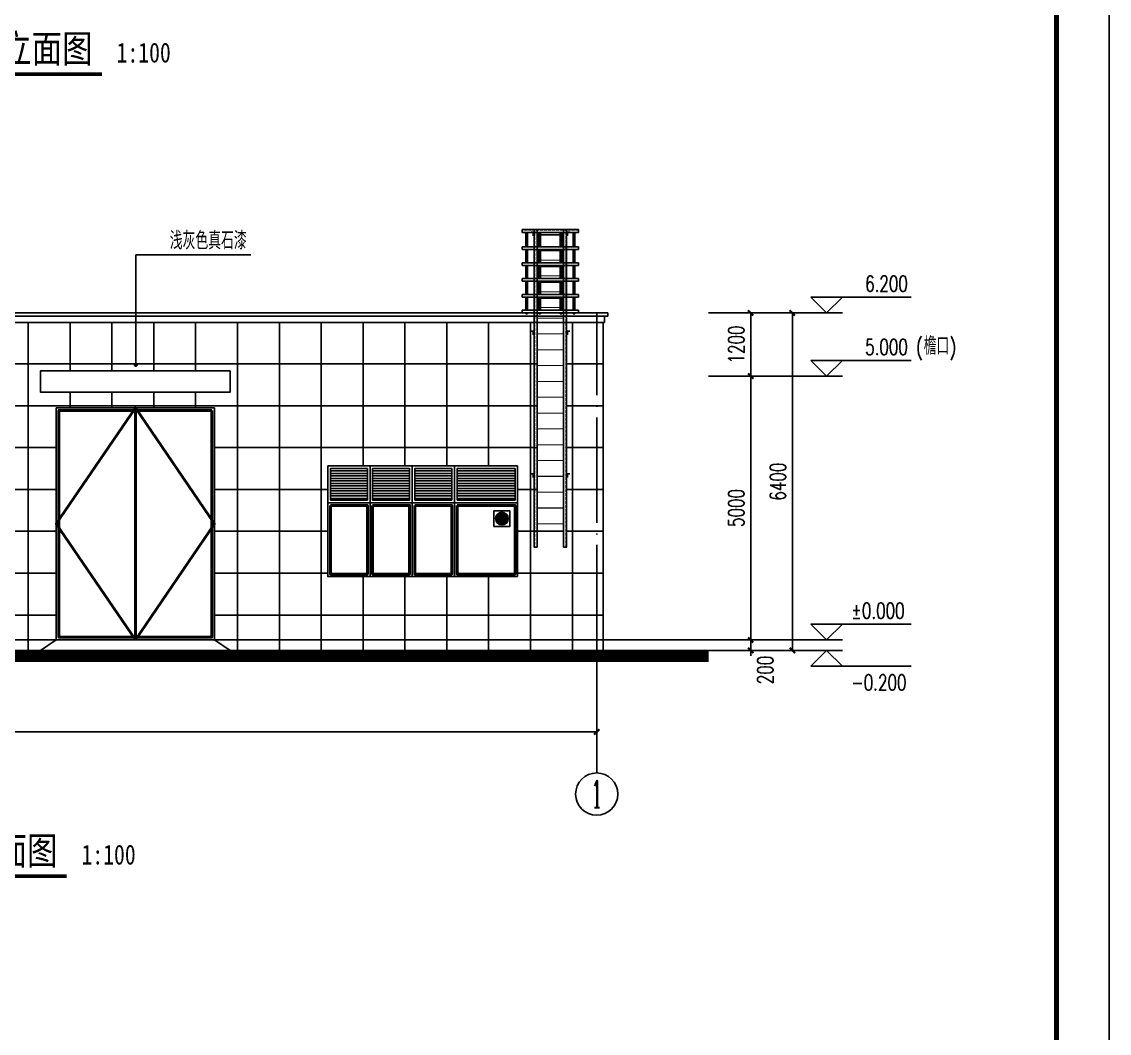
# Model space of a CAD drawing. Extents: x 1885024 to 2490229, y 18495599 to 18794495.
# Drawn here: x 2459709 to 2480333, y 18553123 to 18572298 of the extents above; entities that cross this region are included whole.
import ezdxf
from ezdxf.enums import TextEntityAlignment as Align

# ---------------------------------------------------------------- set-up
doc = ezdxf.new("R2010")
doc.units = 0
doc.header["$LTSCALE"] = 1000
doc.header["$MEASUREMENT"] = 0
for name, pattern in [('DASH', [0.35, 0.25, -0.1]), ('DASHED', [0.75, 0.5, -0.25]), ('DOTE', [2.42, 2, -0.2, 0.02, -0.2])]:
    doc.linetypes.add(name, pattern=pattern)
doc.layers.get('Defpoints').update_dxf_attribs({"color": 250})
doc.layers.add('0 - 已设计道路边线', color=150, linetype='Continuous', lineweight=50)
for name, color, linetype in [('0 - 立面线', 7, 'Continuous'), ('0 - 转弯半径', 10, 'Continuous'), ('AXIS_TEXT', 7, 'Continuous'), ('AXIS_外部', 171, 'Continuous'), ('DIM_ELEV', 145, 'Continuous'), ('DIM_LEAD', 145, 'Continuous'), ('DIM_SYMB', 165, 'Continuous'), ('DOTE', 1, 'DOTE'), ('PUB_DIM', 161, 'Continuous'), ('PUB_TEXT', 7, 'Continuous'), ('TK', 4, 'Continuous')]:
    doc.layers.add(name, color=color, linetype=linetype)
doc.styles.add('_TCH_AXIS', font='COMPLEX', dxfattribs={"bigfont": 'GBCBIG'})
doc.styles.add('_TCH_DIM', font='SIMPLEX', dxfattribs={"bigfont": 'GBCBIG'})
doc.styles.add('_TCH_DIM_T3', font='SIMPLEX', dxfattribs={"width": 0.705882, "bigfont": 'GBCBIG'})
doc.styles.add('COMPLEX', font='COMPLEX')
doc.styles.add('YAYA', font='', dxfattribs={"width": 0.8, "height": 1})
doc.styles.get('YAYA').set_extended_font_data('SimSun')
doc.dimstyles.new('_TCH_ARCH&&100', dxfattribs={"dimtxt": 297.5, "dimasz": 100, "dimexe": 250, "dimexo": 300, "dimgap": 126.25, "dimtad": 1, "dimdec": 0, "dimzin": 0, "dimdsep": 46, "dimtxsty": '_TCH_DIM_T3', "dimblk": 'ARCHTICK', "dimcen": 0.09, "dimclrt": 7, "dimazin": 2, "dimtfac": 1, "dimtdec": 0, "dimtix": 1, "dimtmove": 2, "dimatfit": 3, "dimfxl": 0, "dimtolj": 1, "dimtzin": 0, "dimarcsym": 0})

# ---------------------------------------------------------------- blocks, each defined once
blk = doc.blocks.new('323')
for p, q in [((2247136, 18403210), (2248203, 18403210)), ((2247136, 18403210), (2247136, 18403153)), ((2248203, 18403153), (2247136, 18403153)), ((2247205, 18402878), (2247205, 18403153)), ((2247235, 18402878), (2247235, 18403153)), ((2247362, 18403210), (2247362, 18397186)), ((2247419, 18397185), (2247419, 18403210)), ((2247451, 18402878), (2247451, 18403153)), ((2247481, 18402878), (2247481, 18403153)), ((2247858, 18402878), (2247858, 18403153)), ((2247888, 18402878), (2247888, 18403153)), ((2247919, 18403210), (2247919, 18397185)), ((2247976, 18397186), (2247976, 18403210)), ((2248104, 18402878), (2248104, 18403153)), ((2248134, 18402878), (2248134, 18403153)), ((2248203, 18403210), (2248203, 18403153)), ((2248203, 18402878), (2247136, 18402878)), ((2247136, 18402878), (2247136, 18402828)), ((2248203, 18402878), (2248203, 18402828)), ((2248203, 18402828), (2247136, 18402828)), ((2247205, 18402578), (2247205, 18402828)), ((2247235, 18402578), (2247235, 18402828)), ((2247451, 18402578), (2247451, 18402828)), ((2247481, 18402578), (2247481, 18402828)), ((2247858, 18402578), (2247858, 18402828)), ((2247888, 18402578), (2247888, 18402828)), ((2248104, 18402578), (2248104, 18402828)), ((2248134, 18402578), (2248134, 18402828)), ((2248203, 18402578), (2247136, 18402578)), ((2247136, 18402578), (2247136, 18402528)), ((2248203, 18402528), (2247136, 18402528)), ((2247205, 18402278), (2247205, 18402528)), ((2247235, 18402278), (2247235, 18402528)), ((2247451, 18402278), (2247451, 18402528)), ((2247481, 18402278), (2247481, 18402528)), ((2247858, 18402278), (2247858, 18402528)), ((2247888, 18402278), (2247888, 18402528)), ((2248104, 18402278), (2248104, 18402528)), ((2248134, 18402278), (2248134, 18402528)), ((2248203, 18402578), (2248203, 18402528)), ((2248203, 18402278), (2247136, 18402278)), ((2247136, 18402278), (2247136, 18402228)), ((2248203, 18402228), (2247136, 18402228)), ((2247205, 18401978), (2247205, 18402228)), ((2247235, 18401978), (2247235, 18402228)), ((2247451, 18401978), (2247451, 18402228)), ((2247481, 18401978), (2247481, 18402228)), ((2247858, 18401978), (2247858, 18402228)), ((2247888, 18401978), (2247888, 18402228)), ((2248104, 18401978), (2248104, 18402228)), ((2248134, 18401978), (2248134, 18402228)), ((2248203, 18402278), (2248203, 18402228)), ((2248203, 18401978), (2247136, 18401978)), ((2247136, 18401978), (2247136, 18401928)), ((2248203, 18401928), (2247136, 18401928)), ((2247205, 18401678), (2247205, 18401928)), ((2247235, 18401678), (2247235, 18401928)), ((2247451, 18401678), (2247451, 18401928)), ((2247481, 18401678), (2247481, 18401928)), ((2247858, 18401678), (2247858, 18401928)), ((2247888, 18401678), (2247888, 18401928)), ((2248104, 18401678), (2248104, 18401928)), ((2248134, 18401678), (2248134, 18401928)), ((2248203, 18401978), (2248203, 18401928)), ((2248203, 18401678), (2247136, 18401678)), ((2247136, 18401678), (2247136, 18401628)), ((2248203, 18401628), (2247136, 18401628)), ((2247205, 18401609), (2247205, 18401628)), ((2247205, 18401609), (2247235, 18401609)), ((2247235, 18401609), (2247235, 18401628)), ((2247451, 18401609), (2247451, 18401628)), ((2247451, 18401609), (2247481, 18401609)), ((2247481, 18401609), (2247481, 18401628)), ((2247858, 18401609), (2247858, 18401628)), ((2247888, 18401609), (2247858, 18401609)), ((2247888, 18401609), (2247888, 18401628)), ((2248104, 18401609), (2248104, 18401628)), ((2248134, 18401609), (2248104, 18401609)), ((2248134, 18401609), (2248134, 18401628)), ((2248203, 18401678), (2248203, 18401628)), ((2247419, 18397185), (2247363, 18397185)), ((2247919, 18397185), (2247975, 18397185))]:
    blk.add_line(p, q)
at = {"linetype": 'DASHED', "ltscale": 0.1}
for p, q in [((2247136, 18403203), (2248203, 18403203)), ((2247369, 18397185), (2247369, 18403210)), ((2247969, 18403210), (2247969, 18397185)), ((2247362, 18402828), (2247362, 18402578)), ((2247369, 18402828), (2247369, 18402578)), ((2247419, 18402828), (2247419, 18402578)), ((2247919, 18402828), (2247919, 18402578)), ((2247969, 18402828), (2247969, 18402578)), ((2247976, 18402578), (2247976, 18402828)), ((2247362, 18402528), (2247362, 18402278)), ((2247369, 18402528), (2247369, 18402278)), ((2247419, 18402528), (2247419, 18402278)), ((2247919, 18402528), (2247919, 18402278)), ((2247969, 18402528), (2247969, 18402278)), ((2247976, 18402278), (2247976, 18402528)), ((2247362, 18402228), (2247362, 18401978)), ((2247369, 18402228), (2247369, 18401978)), ((2247419, 18402228), (2247419, 18401978)), ((2247919, 18402228), (2247919, 18401978)), ((2247969, 18402228), (2247969, 18401978)), ((2247976, 18401978), (2247976, 18402228)), ((2247362, 18401928), (2247362, 18401678)), ((2247369, 18401928), (2247369, 18401678)), ((2247419, 18401928), (2247419, 18401678)), ((2247919, 18401928), (2247919, 18401678)), ((2247969, 18401928), (2247969, 18401678)), ((2247976, 18401678), (2247976, 18401928))]:
    blk.add_line(p, q, dxfattribs=at)
for points in [[(2247302, 18403158), (2247345, 18403158), (2247345, 18403088)], [(2247919, 18403108), (2247419, 18403108)], [(2248035, 18403158), (2247992, 18403158), (2247992, 18403088)], [(2247919, 18402808), (2247419, 18402808)], [(2247451, 18402628), (2247419, 18402628)], [(2247919, 18402628), (2247888, 18402628)], [(2247919, 18402508), (2247419, 18402508)], [(2247451, 18402328), (2247419, 18402328)], [(2247919, 18402328), (2247888, 18402328)], [(2247919, 18402208), (2247419, 18402208)], [(2247451, 18402028), (2247419, 18402028)], [(2247919, 18402028), (2247888, 18402028)], [(2247919, 18401908), (2247419, 18401908)], [(2247451, 18401728), (2247419, 18401728)], [(2247919, 18401728), (2247888, 18401728)], [(2247302, 18401279), (2247345, 18401279), (2247345, 18401209)], [(2248035, 18401279), (2247992, 18401279), (2247992, 18401209)], [(2247302, 18398579), (2247345, 18398579), (2247345, 18398509)], [(2248035, 18398579), (2247992, 18398579), (2247992, 18398509)]]:
    blk.add_lwpolyline(points)
at = {"linetype": 'DASHED', "ltscale": 0.1, "const_width": 20}
for points in [[(2247858, 18402628), (2247481, 18402628)], [(2247858, 18402328), (2247481, 18402328)], [(2247858, 18402028), (2247481, 18402028)], [(2247858, 18401728), (2247481, 18401728)]]:
    blk.add_lwpolyline(points, dxfattribs=at)
at = {"const_width": 20}
for points in [[(2247919, 18401529), (2247419, 18401529)], [(2247919, 18401229), (2247419, 18401229)], [(2247919, 18400929), (2247419, 18400929)], [(2247919, 18400629), (2247419, 18400629)], [(2247919, 18400329), (2247419, 18400329)], [(2247919, 18400029), (2247419, 18400029)], [(2247919, 18399729), (2247419, 18399729)], [(2247919, 18399429), (2247419, 18399429)], [(2247919, 18399129), (2247419, 18399129)], [(2247919, 18398829), (2247419, 18398829)], [(2247919, 18398529), (2247419, 18398529)], [(2247919, 18398229), (2247419, 18398229)], [(2247919, 18397929), (2247419, 18397929)], [(2247919, 18397629), (2247419, 18397629)]]:
    blk.add_lwpolyline(points, dxfattribs=at)
for centre, start, end in [((2247363, 18397186), 180, 270), ((2247975, 18397186), 270, 0)]:
    blk.add_arc(centre, 1, start, end)
blk = doc.blocks.new('123124342')
blk.add_hatch(color=1).paths.add_polyline_path([(195147, 103988, 1), (194987, 103988, 1)])
blk.add_lwpolyline([(194967, 103888), (195167, 103888), (195167, 104088), (194967, 104088)], close=True)
blk.add_circle((195067, 103988), 80)
blk = doc.blocks.new('GeYuanFrame_51638672', base_point=(18.76, 4.34))
at = {"layer": 'TK'}
blk.add_line((43.76, 414.34), (602.76, 414.34), dxfattribs=at)
blk.add_lwpolyline([(18.76, 424.34), (612.76, 424.34), (612.76, 4.34), (18.76, 4.34), (18.76, 424.34)], dxfattribs=at)
at = {"layer": 'TK', "const_width": 1}
blk.add_lwpolyline([(602.76, 414.34), (43.76, 414.34), (43.76, 14.34), (602.76, 14.34)], close=True, dxfattribs=at)
blk = doc.blocks.new('_ArchTick')
at = {"color": 0, "linetype": 'ByBlock', "const_width": 0.4}
blk.add_lwpolyline([(-0.5, -0.5), (0.5, 0.5)], dxfattribs=at)
blk = doc.blocks.new('*D111')
at = {"layer": 'AXIS_外部', "color": 0, "lineweight": -2}
for p, q in [((2447613, 18560179), (2447613, 18558587)), ((2470613, 18560179), (2470613, 18558587)), ((2447613, 18558837), (2470613, 18558837))]:
    blk.add_line(p, q, dxfattribs=at)
at = {"layer": 'Defpoints', "color": 0}
for p in [(2447613, 18560479), (2470613, 18560479), (2470613, 18558837)]:
    blk.add_point(p, dxfattribs=at)
at = {"layer": 'AXIS_外部', "color": 0, "lineweight": -2, "xscale": 100, "yscale": 100, "zscale": 100, "rotation": 180}
blk.add_blockref('_ArchTick', (2447613, 18558837), dxfattribs=at)
at = {"layer": 'AXIS_外部', "color": 0, "lineweight": -2, "xscale": 100, "yscale": 100, "zscale": 100}
blk.add_blockref('_ArchTick', (2470613, 18558837), dxfattribs=at)
at = {"layer": 'AXIS_外部', "color": 7, "insert": (2459113, 18559112), "char_height": 297.5, "attachment_point": 5, "style": '_TCH_DIM_T3'}
blk.add_mtext('\\A1;23000', dxfattribs=at)
blk = doc.blocks.new('*D112')
at = {"layer": 'Defpoints', "color": 0}
for p in [(2472533, 18566779), (2474323, 18566779), (2472533, 18560379)]:
    blk.add_point(p, dxfattribs=at)
at = {"layer": 'PUB_DIM', "color": 0, "lineweight": -2}
for p, q in [((2472833, 18566779), (2474573, 18566779)), ((2474323, 18560379), (2474323, 18566779)), ((2472833, 18560379), (2474573, 18560379))]:
    blk.add_line(p, q, dxfattribs=at)
at = {"layer": 'PUB_DIM', "color": 0, "lineweight": -2, "xscale": 100, "yscale": 100, "zscale": 100}
for p, rotation in [((2474323, 18566779), 90), ((2474323, 18560379), 270)]:
    blk.add_blockref('_ArchTick', p, dxfattribs=dict(at, rotation=rotation))
at = {"layer": 'PUB_DIM', "color": 7, "insert": (2474048, 18563579), "char_height": 297.5, "attachment_point": 5, "rotation": 90, "style": '_TCH_DIM_T3'}
blk.add_mtext('\\A1;6400', dxfattribs=at)
blk = doc.blocks.new('*D113')
at = {"layer": 'Defpoints', "color": 0}
for p in [(2472433, 18560579), (2473533, 18560579), (2472433, 18560379)]:
    blk.add_point(p, dxfattribs=at)
at = {"layer": 'PUB_DIM', "color": 0, "lineweight": -2}
for p, q in [((2473533, 18560579), (2473533, 18560679)), ((2472733, 18560579), (2473783, 18560579)), ((2473533, 18560379), (2473533, 18560579)), ((2472733, 18560379), (2473783, 18560379)), ((2473533, 18560379), (2473533, 18560279))]:
    blk.add_line(p, q, dxfattribs=at)
at = {"layer": 'PUB_DIM', "color": 0, "lineweight": -2, "xscale": 100, "yscale": 100, "zscale": 100}
for p, rotation in [((2473533, 18560579), 270), ((2473533, 18560379), 90)]:
    blk.add_blockref('_ArchTick', p, dxfattribs=dict(at, rotation=rotation))
at = {"layer": 'PUB_DIM', "color": 7, "insert": (2473808, 18560009), "char_height": 297.5, "attachment_point": 5, "rotation": 90, "style": '_TCH_DIM_T3'}
blk.add_mtext('\\A1;200', dxfattribs=at)
blk = doc.blocks.new('*D114')
at = {"layer": 'Defpoints', "color": 0}
for p in [(2472433, 18565579), (2473533, 18565579), (2472433, 18560579)]:
    blk.add_point(p, dxfattribs=at)
at = {"layer": 'PUB_DIM', "color": 0, "lineweight": -2}
for p, q in [((2472733, 18565579), (2473783, 18565579)), ((2473533, 18560579), (2473533, 18565579)), ((2472733, 18560579), (2473783, 18560579))]:
    blk.add_line(p, q, dxfattribs=at)
at = {"layer": 'PUB_DIM', "color": 0, "lineweight": -2, "xscale": 100, "yscale": 100, "zscale": 100}
for p, rotation in [((2473533, 18565579), 90), ((2473533, 18560579), 270)]:
    blk.add_blockref('_ArchTick', p, dxfattribs=dict(at, rotation=rotation))
at = {"layer": 'PUB_DIM', "color": 7, "insert": (2473258, 18563079), "char_height": 297.5, "attachment_point": 5, "rotation": 90, "style": '_TCH_DIM_T3'}
blk.add_mtext('\\A1;5000', dxfattribs=at)
blk = doc.blocks.new('*D115')
at = {"layer": 'Defpoints', "color": 0}
for p in [(2472433, 18566779), (2473533, 18566779), (2472433, 18565579)]:
    blk.add_point(p, dxfattribs=at)
at = {"layer": 'PUB_DIM', "color": 0, "lineweight": -2}
for p, q in [((2472733, 18566779), (2473783, 18566779)), ((2473533, 18565579), (2473533, 18566779)), ((2472733, 18565579), (2473783, 18565579))]:
    blk.add_line(p, q, dxfattribs=at)
at = {"layer": 'PUB_DIM', "color": 0, "lineweight": -2, "xscale": 100, "yscale": 100, "zscale": 100}
for p, rotation in [((2473533, 18566779), 90), ((2473533, 18565579), 270)]:
    blk.add_blockref('_ArchTick', p, dxfattribs=dict(at, rotation=rotation))
at = {"layer": 'PUB_DIM', "color": 7, "insert": (2473258, 18566179), "char_height": 297.5, "attachment_point": 5, "rotation": 90, "style": '_TCH_DIM_T3'}
blk.add_mtext('\\A1;1200', dxfattribs=at)
blk = doc.blocks.new('_AXISO')
blk.add_circle((0, 0), 0.5)
at = {"layer": 'AXIS_TEXT', "style": 'COMPLEX', "width": 1.041667}
blk.add_attdef('A', text='', height=0.56, dxfattribs=at).set_placement((-0.25, -0.28), (0.25, -0.28), align=Align.FIT)

msp = doc.modelspace()

# ---------------------------------------------------------------- hatches: boundary and pattern name
at = {"linetype": 'DASH'}
h = msp.add_hatch(dxfattribs=at)
h.set_pattern_fill('ANSI37,_O', color=250, scale=500, angle=45)
h.set_pattern_definition([(90, (0, 0), (-793.75, 2e-13), []), (180, (0, 0), (-2e-13, -793.75), [])])
h.paths.add_polyline_path([(2469483.4, 18566598.7), (2461871.7, 18566598.7), (2461871.7, 18565774.4, -1), (2461871.7, 18565814.4), (2461871.7, 18566598.7), (2447493.4, 18566598.7), (2447493.4, 18565578.7), (2448370, 18565578.7), (2448070, 18565278.7), (2448813.4, 18565278.7), (2448813.4, 18565678.7), (2452413.4, 18565678.7), (2452413.4, 18565278.7), (2448813.4, 18565278.7), (2448070, 18565278.7), (2447770, 18565578.7), (2447493.4, 18565578.7), (2447493.4, 18564678.7), (2447770, 18564678.7), (2448070, 18564978.7), (2449320, 18564978.7), (2452113.4, 18564978.7), (2452113.4, 18560578.7), (2452413.4, 18560378.7), (2460063.4, 18560378.7), (2460363.4, 18560578.7), (2460363.4, 18564978.7), (2463363.4, 18564978.7), (2463363.4, 18560578.7), (2463663.4, 18560378.7), (2470733.4, 18560378.7), (2470733.4, 18566598.7), (2470040.4, 18566598.7), (2470040.4, 18566429.7), (2470057.5, 18566429.7), (2470057.5, 18566359.7), (2470046.3, 18563729.7), (2470057.5, 18563729.7), (2470057.5, 18563659.7), (2470040.4, 18562336.3), (2469983.4, 18562336.3), (2469983.4, 18562779.7), (2469483.4, 18562779.7)])
h.paths.add_polyline_path([(2457263.4, 18563178.7), (2457263.4, 18563878.7), (2456363.4, 18563878.7), (2456363.4, 18563178.7)], flags=16)
h.paths.add_polyline_path([(2458113.4, 18563828.7), (2458113.4, 18563228.7), (2457313.4, 18563228.7), (2457313.4, 18563828.7)], flags=16)
h.paths.add_polyline_path([(2457213.4, 18563828.7), (2457213.4, 18563228.7), (2456413.4, 18563228.7), (2456413.4, 18563828.7)], flags=0)
h.paths.add_polyline_path([(2460063.4, 18565278.7), (2460063.4, 18565678.7), (2463663.4, 18565678.7), (2463663.4, 18565278.7)], flags=16)
h.paths.add_polyline_path([(2455463.4, 18563878.7), (2455463.4, 18561778.7), (2454563.4, 18561778.7), (2454563.4, 18563878.7), (2454563.4, 18563878.7)], flags=16)
h.paths.add_polyline_path([(2456313.4, 18563828.7), (2456313.4, 18563228.7), (2455513.4, 18563228.7), (2455513.4, 18563828.7)], flags=16)
h.paths.add_polyline_path([(2455413.4, 18563828.7), (2455413.4, 18563228.7), (2454613.4, 18563228.7), (2454613.4, 18563828.7)], flags=0)
h.paths.add_polyline_path([(2467313.4, 18563878.7), (2467313.4, 18563878.7), (2467313.4, 18563878.7), (2469113.4, 18563878.7), (2469113.4, 18561778.7), (2468213.4, 18561778.7), (2467313.4, 18561778.7), (2466413.4, 18561778.7), (2465513.4, 18561778.7), (2465513.4, 18563878.7), (2465513.4, 18563878.7)], flags=16)
h.paths.add_polyline_path([(2465563.4, 18563828.7), (2466363.4, 18563828.7), (2466363.4, 18563228.7), (2465563.4, 18563228.7)], flags=0)
h.paths.add_polyline_path([(2466463.4, 18563828.7), (2467263.4, 18563828.7), (2467263.4, 18563228.7), (2466463.4, 18563228.7)], flags=0)
h.paths.add_polyline_path([(2467363.4, 18563828.7), (2468163.4, 18563828.7), (2468163.4, 18563228.7), (2467363.4, 18563228.7)], flags=0)
h.paths.add_polyline_path([(2468263.4, 18563828.7), (2469063.4, 18563828.7), (2469063.4, 18563228.7), (2468263.4, 18563228.7)], flags=0)
h.paths.add_polyline_path([(2449113.4, 18564978.7), (2448070, 18564978.7), (2448370, 18564678.7), (2447493.4, 18564678.7), (2447493.4, 18560378.7), (2448813.4, 18560378.7), (2449113.4, 18560578.7)], flags=17)
h.paths.add_polyline_path([(2455463.4, 18561778.7), (2458163.4, 18561778.7), (2458163.4, 18563178.7), (2455463.4, 18563178.7)], flags=16)
h = msp.add_hatch()
h.set_pattern_fill('ANSI31', color=252, scale=30, angle=135, style=0)
h.set_pattern_definition([(180, (15734.08, -15203.93), (-1e-14, -47.625), [])])
h.paths.add_polyline_path([(2465563.4, 18563228.7), (2466263.4, 18563228.7), (2466263.4, 18563828.7), (2465563.4, 18563828.7)])
h.paths.add_polyline_path([(2466363.4, 18563228.7), (2467063.4, 18563228.7), (2467063.4, 18563828.7), (2466363.4, 18563828.7)])
h.paths.add_polyline_path([(2467163.4, 18563228.7), (2467863.4, 18563228.7), (2467863.4, 18563828.7), (2467163.4, 18563828.7)])
h.paths.add_polyline_path([(2467963.4, 18563228.7), (2469063.4, 18563228.7), (2469063.4, 18563828.7), (2467963.4, 18563828.7)])

# ---------------------------------------------------------------- linework, layer by layer
for p, q in [((2470823.4, 18566718.7), (2447403.4, 18566718.7)), ((2470763.4, 18566598.7), (2447463.4, 18566598.7)), ((2470763.4, 18566598.7), (2470763.4, 18566718.7)), ((2470823.4, 18566718.7), (2470823.4, 18566778.7)), ((2466313.4, 18563878.7), (2466313.4, 18561778.7)), ((2467113.4, 18563878.7), (2467113.4, 18561778.7)), ((2467113.4, 18563878.7), (2469113.4, 18563878.7)), ((2467913.4, 18563878.7), (2467913.4, 18561778.7)), ((2469113.4, 18563878.7), (2469113.4, 18561778.7)), ((2469113.4, 18561778.7), (2467113.4, 18561778.7))]:
    msp.add_line(p, q)
for points in [[(2470823.4, 18566778.7), (2447403.4, 18566778.7), (2447403.4, 18566718.7)], [(2470733.4, 18560378.7), (2470733.4, 18566598.7)], [(2472733.4, 18560378.7), (2444421.5, 18560378.7)], [(2472733.4, 18560178.7), (2444421.5, 18560178.7)]]:
    msp.add_lwpolyline(points)
for points in [[(2465513.4, 18563878.7), (2467113.4, 18563878.7), (2467113.4, 18561778.7), (2465513.4, 18561778.7)], [(2465563.4, 18563228.7), (2466263.4, 18563228.7), (2466263.4, 18563828.7), (2465563.4, 18563828.7)], [(2466363.4, 18563228.7), (2467063.4, 18563228.7), (2467063.4, 18563828.7), (2466363.4, 18563828.7)], [(2467163.4, 18563228.7), (2467863.4, 18563228.7), (2467863.4, 18563828.7), (2467163.4, 18563828.7)], [(2467963.4, 18563228.7), (2469063.4, 18563228.7), (2469063.4, 18563828.7), (2467963.4, 18563828.7)]]:
    msp.add_lwpolyline(points, close=True)
at = {"const_width": 200}
msp.add_lwpolyline([(2472733.4, 18560278.7), (2444421.5, 18560278.7)], dxfattribs=at)
at = {"layer": '0 - 已设计道路边线', "ltscale": 0.01}
msp.add_line((2461863.4, 18564928.7), (2461863.4, 18560628.7), dxfattribs=at)
for points in [[(2461863.4, 18560578.7), (2460363.4, 18562778.7), (2461863.4, 18564978.7), (2463363.4, 18562778.7)], [(2463313.4, 18564928.7), (2460413.4, 18564928.7), (2460413.4, 18560628.7), (2463313.4, 18560628.7)], [(2465563.4, 18563128.7), (2466263.4, 18563128.7), (2466263.4, 18561828.7), (2465563.4, 18561828.7)], [(2466363.4, 18563128.7), (2467063.4, 18563128.7), (2467063.4, 18561828.7), (2466363.4, 18561828.7)], [(2467163.4, 18563128.7), (2467863.4, 18563128.7), (2467863.4, 18561828.7), (2467163.4, 18561828.7)], [(2467963.4, 18563128.7), (2469063.4, 18563128.7), (2469063.4, 18561828.7), (2467963.4, 18561828.7)]]:
    msp.add_lwpolyline(points, close=True, dxfattribs=at)
at = {"layer": '0 - 立面线'}
msp.add_lwpolyline([(2463663.4, 18565678.7), (2463663.4, 18565278.7), (2460063.4, 18565278.7), (2460063.4, 18565678.7)], close=True, dxfattribs=at)
at = {"layer": '0 - 转弯半径', "color": 0}
for p, q in [((2469113.4, 18563878.7), (2469113.4, 18561778.7)), ((2465513.4, 18563178.7), (2467113.4, 18563178.7)), ((2467113.4, 18563178.7), (2469113.4, 18563178.7)), ((2466313.4, 18561778.7), (2465513.4, 18561778.7)), ((2468013.4, 18561778.7), (2467113.4, 18561778.7))]:
    msp.add_line(p, q, dxfattribs=at)
for points in [[(2463363.4, 18564978.7), (2460363.4, 18564978.7), (2460363.4, 18560578.7), (2463363.4, 18560578.7)], [(2463663.4, 18560378.7), (2460063.4, 18560378.7), (2460363.4, 18560578.7), (2463363.4, 18560578.7)]]:
    msp.add_lwpolyline(points, close=True, dxfattribs=at)
at = {"layer": 'AXIS_外部'}
msp.add_line((2470613.4, 18560378.7), (2470613.4, 18558056.6), dxfattribs=at)
at = {"layer": 'Defpoints'}
msp.add_lwpolyline([(2472733.4, 18560578.7), (2444421.5, 18560578.7)], dxfattribs=at)
at = {"layer": 'DIM_ELEV'}
for p, q in [((2474973.2, 18566778.7), (2474673.2, 18567078.7)), ((2474673.2, 18567078.7), (2476573.2, 18567078.7)), ((2474973.2, 18566778.7), (2475273.2, 18567078.7)), ((2473723.2, 18566778.7), (2475273.2, 18566778.7)), ((2474973.2, 18565578.7), (2474673.2, 18565878.7)), ((2474673.2, 18565878.7), (2476573.2, 18565878.7)), ((2474973.2, 18565578.7), (2475273.2, 18565878.7)), ((2473723.2, 18565578.7), (2475273.2, 18565578.7)), ((2474973.2, 18560578.7), (2474673.2, 18560878.7)), ((2474673.2, 18560878.7), (2476573.2, 18560878.7)), ((2474973.2, 18560578.7), (2475273.2, 18560878.7)), ((2473723.2, 18560578.7), (2475273.2, 18560578.7)), ((2474273.2, 18560378.7), (2475273.2, 18560378.7)), ((2474973.2, 18560378.7), (2474673.2, 18560078.7)), ((2474973.2, 18560378.7), (2475273.2, 18560078.7)), ((2474673.2, 18560078.7), (2476573.2, 18560078.7))]:
    msp.add_line(p, q, dxfattribs=at)
at = {"layer": 'DIM_LEAD'}
for p, q in [((2461871.7, 18565794.4), (2461871.7, 18567876.8)), ((2461871.7, 18565794.4), (2461871.7, 18567876.8)), ((2461871.7, 18567876.8), (2464051.3, 18567876.8))]:
    msp.add_line(p, q, dxfattribs=at)
at = {"layer": 'DIM_LEAD', "const_width": 40}
msp.add_lwpolyline([(2461871.7, 18565774.4, 1), (2461871.7, 18565814.4, 1)], format="xyb", close=True, dxfattribs=at)
msp.add_lwpolyline([(2461871.7, 18565774.4, 1), (2461871.7, 18565814.4, 1)], format="xyb", close=True, dxfattribs=at)
at = {"layer": 'DIM_SYMB', "const_width": 70}
for points in [[(2457041.5, 18571305.2), (2461227.9, 18571305.2)], [(2456375.5, 18556101.3), (2460562, 18556101.3)]]:
    msp.add_lwpolyline(points, dxfattribs=at)
at = {"layer": 'DOTE'}
msp.add_line((2470613.4, 18560378.7), (2470613.4, 18566778.7), dxfattribs=at)

# ---------------------------------------------------------------- block references
at = {"xscale": 100, "yscale": 100, "zscale": 100, "rotation": 270}
msp.add_blockref('GeYuanFrame_51638672', (2438332.5, 18588861.4), dxfattribs=at)
at = {"xscale": -1}
msp.add_blockref('323', (4717402.8, 165151.1), dxfattribs=at)
at = {"layer": '0 - 立面线', "color": 0, "ltscale": 0.5, "xscale": 1.5, "yscale": 1.5, "zscale": 1.5}
msp.add_blockref('123124342', (2176213.5, 18406896), dxfattribs=at)
at = {"layer": 'AXIS_外部'}
ref = msp.add_blockref('_AXISO', (2470613.4, 18557656.6), dxfattribs=dict(at, xscale=800, yscale=800, zscale=800))
ref.add_attrib('A', '1', dxfattribs={"layer": 'AXIS_TEXT', "height": 514.7, "style": '_TCH_AXIS'}).set_placement((2470503.1, 18557399.3), (2470723.7, 18557399.3), align=Align.FIT)

# ---------------------------------------------------------------- texts
at = {"layer": 'PUB_TEXT'}
for s, height, style, width, p in [('轴立面图', 528.69, 'YAYA', 0.8, (2458743.9, 18571525)), ('1:100', 377.64, 'YAYA', 0.8, (2461507.9, 18571525)), ('6.200', 297.5, '_TCH_DIM', 0.705882, (2475703.2, 18567183.7)), ('5.000', 297.5, '_TCH_DIM', 0.705882, (2475703.2, 18565983.7)), ('(', 297.5, '_TCH_DIM', 0.705882, (2476673.2, 18565983.7)), (')', 297.5, '_TCH_DIM', 0.705882, (2477304.7, 18565983.7)), ('%%P0.000', 297.5, '_TCH_DIM', 0.705882, (2475443.2, 18560983.7)), ('-0.200', 297.5, '_TCH_DIM', 0.705882, (2475443.2, 18559623.7)), ('轴立面图', 528.69, 'YAYA', 0.8, (2458078, 18556321.1)), ('1:100', 377.64, 'YAYA', 0.8, (2460842, 18556321.1))]:
    msp.add_text(s, height=height, dxfattribs=dict(at, style=style, width=width)).set_placement(p)
at = {"layer": 'PUB_TEXT', "style": '_TCH_DIM'}
for s, p in [('浅灰色真石漆', (2462516.6, 18567981.8)), ('檐口', (2476813.2, 18565983.7))]:
    msp.add_text(s, height=337.59, dxfattribs=at).set_placement(p)

# ---------------------------------------------------------------- dimensions: what is measured, and where the dimension line sits
at = {"layer": 'AXIS_外部'}
dim = msp.add_aligned_dim(p1=(2447613.4, 18560478.7), p2=(2470613.4, 18560478.7), distance=-1641.4, dimstyle='_TCH_ARCH&&100', dxfattribs=at)
dim.commit()
dim.dimension.update_dxf_attribs({"geometry": '*D111', "text_midpoint": (2459113.4, 18559112.2)})
at = {"layer": 'PUB_DIM', "color": 0}
for p1, p2, distance, picture, middle in [((2472433.4, 18565578.7), (2472433.4, 18566778.7), -1100, '*D115', (2473258.4, 18566178.7)), ((2472533.4, 18560378.7), (2472533.4, 18566778.7), -1789.8, '*D112', (2474048.2, 18563578.7)), ((2472433.4, 18560578.7), (2472433.4, 18565578.7), -1100, '*D114', (2473258.4, 18563078.7))]:
    dim = msp.add_aligned_dim(p1=p1, p2=p2, distance=distance, dimstyle='_TCH_ARCH&&100', dxfattribs=at)
    dim.commit()
    dim.dimension.update_dxf_attribs({"geometry": picture, "text_midpoint": middle})
dim = msp.add_linear_dim(base=(2473533.4, 18560578.7), p1=(2472433.4, 18560378.7), p2=(2472433.4, 18560578.7), angle=90, dimstyle='_TCH_ARCH&&100', dxfattribs=at)
dim.commit()
dim.dimension.update_dxf_attribs({"geometry": '*D113', "text_midpoint": (2473808.4, 18560008.7), "dimtype": 129})

doc.saveas('drawing.dxf')
